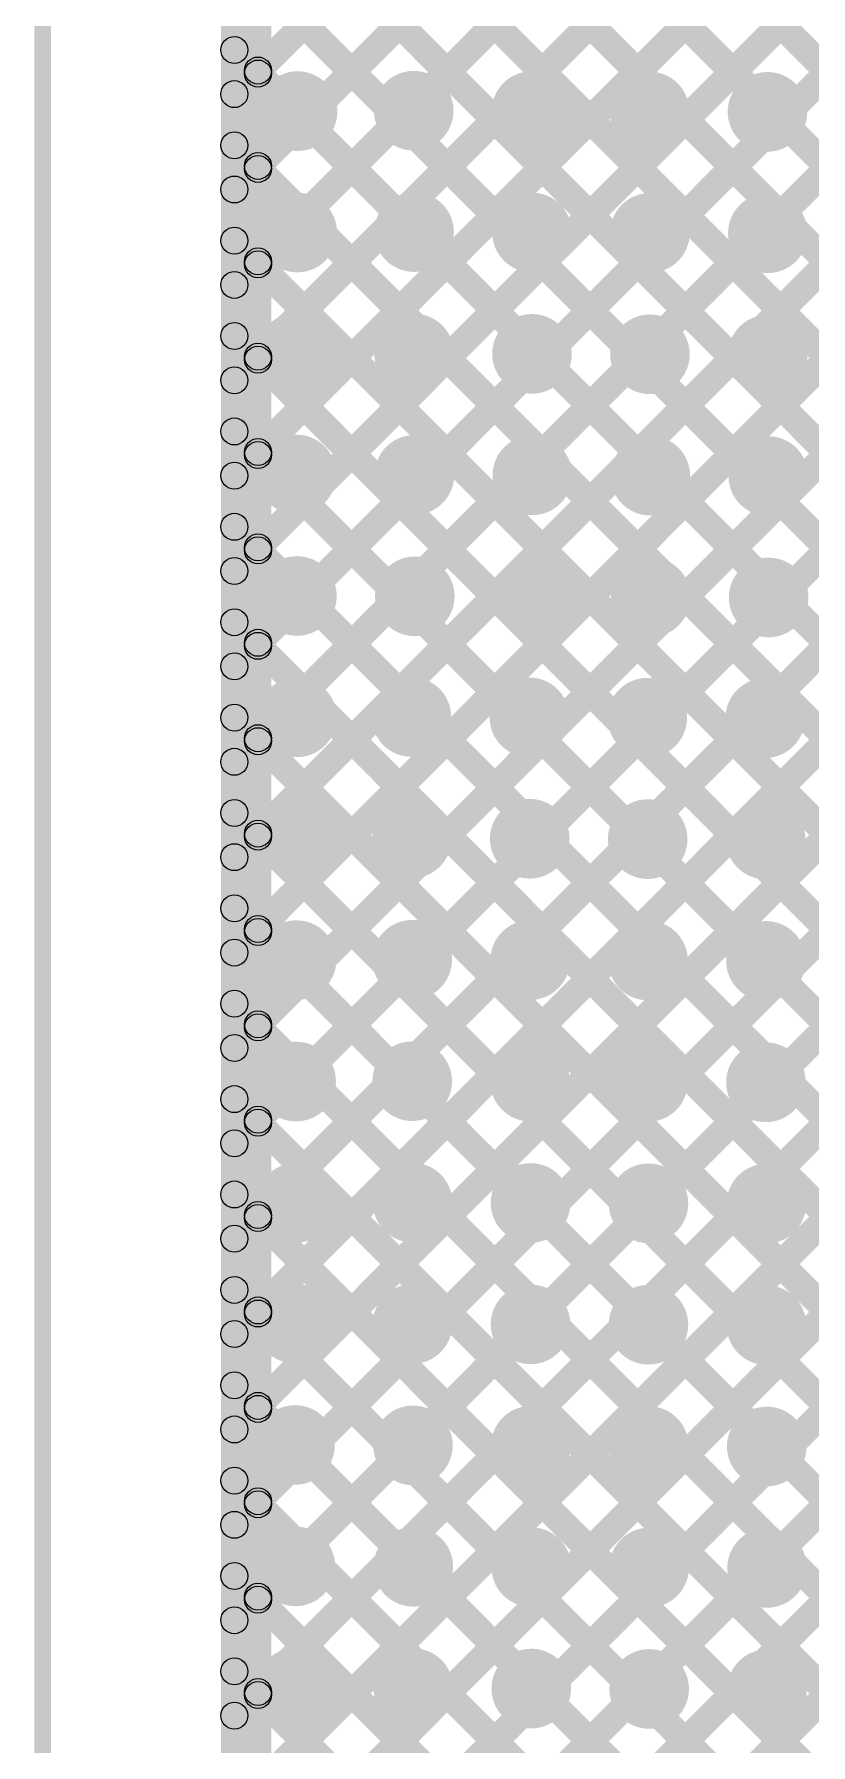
# Model space of a CAD drawing. Header units: millimetres. Extents: x -0.24 to 2.5, y 0 to 2.55.
# Drawn here: x -0.229 to 0.001, y 0.56 to 1.067 of the extents above; entities that cross this region are included whole.
import ezdxf

# ---------------------------------------------------------------- set-up
doc = ezdxf.new("R2010")
doc.units = ezdxf.units.MM
doc.header["$MEASUREMENT"] = 0
for name, color, linetype in [('BottomLayer', 5, 'Continuous'), ('TopLayer', 1, 'Continuous'), ('TopOverlay', 2, 'Continuous'), ('ViaHoleLayer', 16, 'Continuous')]:
    doc.layers.add(name, color=color, linetype=linetype)

# ---------------------------------------------------------------- blocks, each defined once
blk = doc.blocks.new('SMD_H______4')
at = {"layer": 'TopOverlay'}
blk.add_hatch(color=2, dxfattribs=at).paths.add_polyline_path([(0.452, 0.6635), (0.452, 0.6585), (-0.477, 0.6585), (-0.477, 0.6635)])

msp = doc.modelspace()

# ---------------------------------------------------------------- hatches: boundary and pattern name
at = {"layer": 'BottomLayer'}
for points in [[(-0.166, 0.262), (-0.174, 0.262), (-0.174, 2.24), (-0.166, 2.24)], [(-0.16717, 0.73509), (-0.17283, 0.74074), (0.38707, 1.30064), (0.39272, 1.29498)], [(-0.16717, 1.04621), (-0.17283, 1.05187), (0.07313, 1.29783), (0.07879, 1.29217)], [(-0.16717, 0.90479), (-0.17283, 0.91045), (0.21455, 1.29783), (0.22021, 1.29217)], [(-0.16717, 0.76337), (-0.17283, 0.76903), (0.35597, 1.29783), (0.36163, 1.29217)], [(-0.16717, 0.79165), (-0.17283, 0.79731), (0.32769, 1.29783), (0.33335, 1.29217)], [(-0.16717, 0.84822), (-0.17283, 0.85388), (0.27112, 1.29783), (0.27678, 1.29217)], [(-0.16717, 0.87651), (-0.17283, 0.88216), (0.24284, 1.29783), (0.24849, 1.29217)], [(-0.16717, 0.81994), (-0.17283, 0.8256), (0.2994, 1.29783), (0.30506, 1.29217)], [(-0.16717, 0.98964), (-0.17283, 0.9953), (0.1297, 1.29783), (0.13536, 1.29217)], [(-0.16717, 0.96136), (-0.17283, 0.96702), (0.15798, 1.29783), (0.16364, 1.29217)], [(-0.16717, 1.01793), (-0.17283, 1.02359), (0.10141, 1.29783), (0.10707, 1.29217)], [(-0.16717, 0.93308), (-0.17283, 0.93873), (0.18627, 1.29783), (0.19192, 1.29217)], [(-0.16717, 0.7068), (-0.17283, 0.71246), (0.39717, 1.28246), (0.40283, 1.2768)], [(-0.16717, 0.67852), (-0.17283, 0.68417), (0.39717, 1.25417), (0.40283, 1.24852)], [(-0.17283, 1.22903), (-0.16717, 1.23468), (0.4079, 0.65961), (0.40225, 0.65395)], [(-0.16717, 0.65023), (-0.17283, 0.65589), (0.39717, 1.22589), (0.40283, 1.22023)], [(-0.17283, 1.20074), (-0.16717, 1.2064), (0.4079, 0.63132), (0.40225, 0.62567)], [(-0.16717, 0.62195), (-0.17283, 0.62761), (0.39717, 1.19761), (0.40283, 1.19195)], [(-0.17283, 1.17246), (-0.16717, 1.17812), (0.4079, 0.60304), (0.40225, 0.59738)], [(-0.16717, 0.59366), (-0.17283, 0.59932), (0.39717, 1.16932), (0.40283, 1.16366)], [(-0.17283, 1.14417), (-0.16717, 1.14983), (0.4079, 0.57475), (0.40225, 0.5691)], [(-0.16717, 0.56538), (-0.17283, 0.57104), (0.39717, 1.14104), (0.40283, 1.13538)], [(-0.17283, 1.11589), (-0.16717, 1.12155), (0.34222, 0.61215), (0.33657, 0.60649)], [(-0.16717, 0.5371), (-0.17283, 0.54275), (0.39717, 1.11275), (0.40283, 1.1071)], [(-0.17283, 1.08761), (-0.16717, 1.09326), (0.32754, 0.59855), (0.32189, 0.59289)], [(-0.16717, 0.50881), (-0.17283, 0.51447), (0.39717, 1.08447), (0.40283, 1.07881)], [(-0.17283, 1.05932), (-0.16717, 1.06498), (0.32383, 0.57398), (0.31817, 0.56832)], [(-0.16717, 0.48053), (-0.17283, 0.48618), (0.39717, 1.05618), (0.40283, 1.05053)], [(-0.17283, 1.03104), (-0.16717, 1.03669), (0.32383, 0.54569), (0.31817, 0.54004)], [(-0.16717, 0.45224), (-0.17283, 0.4579), (0.39717, 1.0279), (0.40283, 1.02224)], [(-0.17283, 1.00275), (-0.16717, 1.00841), (0.32383, 0.51741), (0.31817, 0.51175)], [(-0.16717, 0.42396), (-0.17283, 0.42962), (0.39717, 0.99962), (0.40283, 0.99396)], [(-0.17283, 0.97447), (-0.16717, 0.98013), (0.32383, 0.48913), (0.31817, 0.48347)], [(-0.16717, 0.39567), (-0.17283, 0.40133), (0.39879, 0.97295), (0.40445, 0.96729)], [(-0.17283, 0.94618), (-0.16717, 0.95184), (0.32383, 0.46084), (0.31817, 0.45518)], [(-0.17283, 0.9179), (-0.16717, 0.92356), (0.32383, 0.43256), (0.31817, 0.4269)], [(-0.17283, 0.88962), (-0.16717, 0.89527), (0.32383, 0.40427), (0.31817, 0.39862)], [(-0.17283, 0.86133), (-0.16717, 0.86699), (0.32383, 0.37599), (0.31817, 0.37033)], [(-0.17283, 0.83305), (-0.16717, 0.8387), (0.32383, 0.3477), (0.31817, 0.34205)], [(-0.17283, 0.80476), (-0.16717, 0.81042), (0.32383, 0.31942), (0.31817, 0.31376)], [(-0.17283, 0.77648), (-0.16717, 0.78213), (0.32383, 0.29114), (0.31817, 0.28548)], [(-0.17283, 0.74819), (-0.16717, 0.75385), (0.32383, 0.26285), (0.31817, 0.25719)], [(-0.17283, 0.71991), (-0.16717, 0.72557), (0.32383, 0.23457), (0.31817, 0.22891)], [(-0.17283, 0.69163), (-0.16717, 0.69728), (0.32383, 0.20628), (0.31817, 0.20063)], [(-0.17283, 0.66334), (-0.16717, 0.669), (0.32383, 0.178), (0.31817, 0.17234)], [(-0.17283, 0.63506), (-0.16717, 0.64071), (0.32383, 0.14971), (0.31817, 0.14406)], [(-0.17283, 0.60677), (-0.16717, 0.61243), (0.3275, 0.11775), (0.32185, 0.1121)], [(-0.17283, 0.57849), (-0.16717, 0.58414), (0.33414, 0.08283), (0.32849, 0.07717)]]:
    msp.add_hatch(color=5, dxfattribs=at).paths.add_polyline_path(points)
h = msp.add_hatch(color=5, dxfattribs=at)
edge = h.paths.add_edge_path()
edge.add_arc((-0.17, 1.06215), 0.004, 0, 360)
h = msp.add_hatch(color=5, dxfattribs=at)
edge = h.paths.add_edge_path()
edge.add_arc((-0.15122, 1.044), 0.01181, 0, 360)
h = msp.add_hatch(color=5, dxfattribs=at)
edge = h.paths.add_edge_path()
edge.add_arc((-0.11678, 1.04412), 0.01181, 0, 360)
h = msp.add_hatch(color=5, dxfattribs=at)
edge = h.paths.add_edge_path()
edge.add_arc((-0.08178, 1.04401), 0.01181, 0, 360)
h = msp.add_hatch(color=5, dxfattribs=at)
edge = h.paths.add_edge_path()
edge.add_arc((-0.04678, 1.04389), 0.01181, 0, 360)
h = msp.add_hatch(color=5, dxfattribs=at)
edge = h.paths.add_edge_path()
edge.add_arc((-0.01178, 1.04378), 0.01181, 0, 360)
h = msp.add_hatch(color=5, dxfattribs=at)
edge = h.paths.add_edge_path()
edge.add_arc((-0.17, 1.04904), 0.004, 0, 360)
h = msp.add_hatch(color=5, dxfattribs=at)
edge = h.paths.add_edge_path()
edge.add_arc((-0.17, 1.03387), 0.004, 0, 360)
h = msp.add_hatch(color=5, dxfattribs=at)
edge = h.paths.add_edge_path()
edge.add_arc((-0.17, 1.02076), 0.004, 0, 360)
h = msp.add_hatch(color=5, dxfattribs=at)
edge = h.paths.add_edge_path()
edge.add_arc((-0.15133, 1.008), 0.01181, 0, 360)
h = msp.add_hatch(color=5, dxfattribs=at)
edge = h.paths.add_edge_path()
edge.add_arc((-0.11667, 1.00812), 0.01181, 0, 360)
h = msp.add_hatch(color=5, dxfattribs=at)
edge = h.paths.add_edge_path()
edge.add_arc((-0.08167, 1.00801), 0.01181, 0, 360)
h = msp.add_hatch(color=5, dxfattribs=at)
edge = h.paths.add_edge_path()
edge.add_arc((-0.04667, 1.00789), 0.01181, 0, 360)
h = msp.add_hatch(color=5, dxfattribs=at)
edge = h.paths.add_edge_path()
edge.add_arc((-0.01167, 1.00778), 0.01181, 0, 360)
h = msp.add_hatch(color=5, dxfattribs=at)
edge = h.paths.add_edge_path()
edge.add_arc((-0.17, 1.00558), 0.004, 0, 360)
h = msp.add_hatch(color=5, dxfattribs=at)
edge = h.paths.add_edge_path()
edge.add_arc((-0.17, 0.99247), 0.004, 0, 360)
h = msp.add_hatch(color=5, dxfattribs=at)
edge = h.paths.add_edge_path()
edge.add_arc((-0.17, 0.9773), 0.004, 0, 360)
h = msp.add_hatch(color=5, dxfattribs=at)
edge = h.paths.add_edge_path()
edge.add_arc((-0.15167, 0.97223), 0.01181, 0, 360)
h = msp.add_hatch(color=5, dxfattribs=at)
edge = h.paths.add_edge_path()
edge.add_arc((-0.11667, 0.97212), 0.01181, 0, 360)
h = msp.add_hatch(color=5, dxfattribs=at)
edge = h.paths.add_edge_path()
edge.add_arc((-0.08167, 0.97201), 0.01181, 0, 360)
h = msp.add_hatch(color=5, dxfattribs=at)
edge = h.paths.add_edge_path()
edge.add_arc((-0.04667, 0.97189), 0.01181, 0, 360)
h = msp.add_hatch(color=5, dxfattribs=at)
edge = h.paths.add_edge_path()
edge.add_arc((-0.01167, 0.97178), 0.01181, 0, 360)
h = msp.add_hatch(color=5, dxfattribs=at)
edge = h.paths.add_edge_path()
edge.add_arc((-0.17, 0.96419), 0.004, 0, 360)
h = msp.add_hatch(color=5, dxfattribs=at)
edge = h.paths.add_edge_path()
edge.add_arc((-0.17, 0.94901), 0.004, 0, 360)
h = msp.add_hatch(color=5, dxfattribs=at)
edge = h.paths.add_edge_path()
edge.add_arc((-0.15156, 0.93623), 0.01181, 0, 360)
h = msp.add_hatch(color=5, dxfattribs=at)
edge = h.paths.add_edge_path()
edge.add_arc((-0.11656, 0.93612), 0.01181, 0, 360)
h = msp.add_hatch(color=5, dxfattribs=at)
edge = h.paths.add_edge_path()
edge.add_arc((-0.08156, 0.93601), 0.01181, 0, 360)
h = msp.add_hatch(color=5, dxfattribs=at)
edge = h.paths.add_edge_path()
edge.add_arc((-0.04656, 0.93589), 0.01181, 0, 360)
h = msp.add_hatch(color=5, dxfattribs=at)
edge = h.paths.add_edge_path()
edge.add_arc((-0.01156, 0.93578), 0.01181, 0, 360)
h = msp.add_hatch(color=5, dxfattribs=at)
edge = h.paths.add_edge_path()
edge.add_arc((-0.17, 0.9359), 0.004, 0, 360)
h = msp.add_hatch(color=5, dxfattribs=at)
edge = h.paths.add_edge_path()
edge.add_arc((-0.17, 0.92073), 0.004, 0, 360)
h = msp.add_hatch(color=5, dxfattribs=at)
edge = h.paths.add_edge_path()
edge.add_arc((-0.17, 0.90762), 0.004, 0, 360)
h = msp.add_hatch(color=5, dxfattribs=at)
edge = h.paths.add_edge_path()
edge.add_arc((-0.15145, 0.90023), 0.01181, 0, 360)
h = msp.add_hatch(color=5, dxfattribs=at)
edge = h.paths.add_edge_path()
edge.add_arc((-0.11645, 0.90012), 0.01181, 0, 360)
h = msp.add_hatch(color=5, dxfattribs=at)
edge = h.paths.add_edge_path()
edge.add_arc((-0.08145, 0.90001), 0.01181, 0, 360)
h = msp.add_hatch(color=5, dxfattribs=at)
edge = h.paths.add_edge_path()
edge.add_arc((-0.04645, 0.89989), 0.01181, 0, 360)
h = msp.add_hatch(color=5, dxfattribs=at)
edge = h.paths.add_edge_path()
edge.add_arc((-0.01145, 0.89978), 0.01181, 0, 360)
h = msp.add_hatch(color=5, dxfattribs=at)
edge = h.paths.add_edge_path()
edge.add_arc((-0.17, 0.89244), 0.004, 0, 360)
h = msp.add_hatch(color=5, dxfattribs=at)
edge = h.paths.add_edge_path()
edge.add_arc((-0.17, 0.87934), 0.004, 0, 360)
h = msp.add_hatch(color=5, dxfattribs=at)
edge = h.paths.add_edge_path()
edge.add_arc((-0.15145, 0.86423), 0.01181, 0, 360)
h = msp.add_hatch(color=5, dxfattribs=at)
edge = h.paths.add_edge_path()
edge.add_arc((-0.11745, 0.86434), 0.01181, 0, 360)
h = msp.add_hatch(color=5, dxfattribs=at)
edge = h.paths.add_edge_path()
edge.add_arc((-0.08245, 0.86423), 0.01181, 0, 360)
h = msp.add_hatch(color=5, dxfattribs=at)
edge = h.paths.add_edge_path()
edge.add_arc((-0.04745, 0.86412), 0.01181, 0, 360)
h = msp.add_hatch(color=5, dxfattribs=at)
edge = h.paths.add_edge_path()
edge.add_arc((-0.01245, 0.86401), 0.01181, 0, 360)
h = msp.add_hatch(color=5, dxfattribs=at)
edge = h.paths.add_edge_path()
edge.add_arc((-0.17, 0.86416), 0.004, 0, 360)
h = msp.add_hatch(color=5, dxfattribs=at)
edge = h.paths.add_edge_path()
edge.add_arc((-0.17, 0.85105), 0.004, 0, 360)
h = msp.add_hatch(color=5, dxfattribs=at)
edge = h.paths.add_edge_path()
edge.add_arc((-0.17, 0.83588), 0.004, 0, 360)
h = msp.add_hatch(color=5, dxfattribs=at)
edge = h.paths.add_edge_path()
edge.add_arc((-0.15156, 0.82823), 0.01181, 0, 360)
h = msp.add_hatch(color=5, dxfattribs=at)
edge = h.paths.add_edge_path()
edge.add_arc((-0.11734, 0.82834), 0.01181, 0, 360)
h = msp.add_hatch(color=5, dxfattribs=at)
edge = h.paths.add_edge_path()
edge.add_arc((-0.08234, 0.82823), 0.01181, 0, 360)
h = msp.add_hatch(color=5, dxfattribs=at)
edge = h.paths.add_edge_path()
edge.add_arc((-0.04734, 0.82812), 0.01181, 0, 360)
h = msp.add_hatch(color=5, dxfattribs=at)
edge = h.paths.add_edge_path()
edge.add_arc((-0.01234, 0.82801), 0.01181, 0, 360)
h = msp.add_hatch(color=5, dxfattribs=at)
edge = h.paths.add_edge_path()
edge.add_arc((-0.17, 0.82277), 0.004, 0, 360)
h = msp.add_hatch(color=5, dxfattribs=at)
edge = h.paths.add_edge_path()
edge.add_arc((-0.17, 0.80759), 0.004, 0, 360)
h = msp.add_hatch(color=5, dxfattribs=at)
edge = h.paths.add_edge_path()
edge.add_arc((-0.15156, 0.79223), 0.01181, 0, 360)
h = msp.add_hatch(color=5, dxfattribs=at)
edge = h.paths.add_edge_path()
edge.add_arc((-0.11723, 0.79234), 0.01181, 0, 360)
h = msp.add_hatch(color=5, dxfattribs=at)
edge = h.paths.add_edge_path()
edge.add_arc((-0.08223, 0.79223), 0.01181, 0, 360)
h = msp.add_hatch(color=5, dxfattribs=at)
edge = h.paths.add_edge_path()
edge.add_arc((-0.04723, 0.79212), 0.01181, 0, 360)
h = msp.add_hatch(color=5, dxfattribs=at)
edge = h.paths.add_edge_path()
edge.add_arc((-0.01223, 0.79201), 0.01181, 0, 360)
h = msp.add_hatch(color=5, dxfattribs=at)
edge = h.paths.add_edge_path()
edge.add_arc((-0.17, 0.79448), 0.004, 0, 360)
h = msp.add_hatch(color=5, dxfattribs=at)
edge = h.paths.add_edge_path()
edge.add_arc((-0.17, 0.77931), 0.004, 0, 360)
h = msp.add_hatch(color=5, dxfattribs=at)
edge = h.paths.add_edge_path()
edge.add_arc((-0.17, 0.7662), 0.004, 0, 360)
h = msp.add_hatch(color=5, dxfattribs=at)
edge = h.paths.add_edge_path()
edge.add_arc((-0.15167, 0.75623), 0.01181, 0, 360)
h = msp.add_hatch(color=5, dxfattribs=at)
edge = h.paths.add_edge_path()
edge.add_arc((-0.11723, 0.75634), 0.01181, 0, 360)
h = msp.add_hatch(color=5, dxfattribs=at)
edge = h.paths.add_edge_path()
edge.add_arc((-0.08223, 0.75623), 0.01181, 0, 360)
h = msp.add_hatch(color=5, dxfattribs=at)
edge = h.paths.add_edge_path()
edge.add_arc((-0.04723, 0.75612), 0.01181, 0, 360)
h = msp.add_hatch(color=5, dxfattribs=at)
edge = h.paths.add_edge_path()
edge.add_arc((-0.01223, 0.75601), 0.01181, 0, 360)
h = msp.add_hatch(color=5, dxfattribs=at)
edge = h.paths.add_edge_path()
edge.add_arc((-0.17, 0.75102), 0.004, 0, 360)
h = msp.add_hatch(color=5, dxfattribs=at)
edge = h.paths.add_edge_path()
edge.add_arc((-0.17, 0.73791), 0.004, 0, 360)
h = msp.add_hatch(color=5, dxfattribs=at)
edge = h.paths.add_edge_path()
edge.add_arc((-0.15178, 0.72023), 0.01181, 0, 360)
h = msp.add_hatch(color=5, dxfattribs=at)
edge = h.paths.add_edge_path()
edge.add_arc((-0.11711, 0.72034), 0.01181, 0, 360)
h = msp.add_hatch(color=5, dxfattribs=at)
edge = h.paths.add_edge_path()
edge.add_arc((-0.08211, 0.72023), 0.01181, 0, 360)
h = msp.add_hatch(color=5, dxfattribs=at)
edge = h.paths.add_edge_path()
edge.add_arc((-0.04711, 0.72012), 0.01181, 0, 360)
h = msp.add_hatch(color=5, dxfattribs=at)
edge = h.paths.add_edge_path()
edge.add_arc((-0.01211, 0.72001), 0.01181, 0, 360)
h = msp.add_hatch(color=5, dxfattribs=at)
edge = h.paths.add_edge_path()
edge.add_arc((-0.17, 0.72274), 0.004, 0, 360)
h = msp.add_hatch(color=5, dxfattribs=at)
edge = h.paths.add_edge_path()
edge.add_arc((-0.17, 0.70963), 0.004, 0, 360)
h = msp.add_hatch(color=5, dxfattribs=at)
edge = h.paths.add_edge_path()
edge.add_arc((-0.17, 0.69445), 0.004, 0, 360)
h = msp.add_hatch(color=5, dxfattribs=at)
edge = h.paths.add_edge_path()
edge.add_arc((-0.15211, 0.68446), 0.01181, 0, 360)
h = msp.add_hatch(color=5, dxfattribs=at)
edge = h.paths.add_edge_path()
edge.add_arc((-0.11711, 0.68434), 0.01181, 0, 360)
h = msp.add_hatch(color=5, dxfattribs=at)
edge = h.paths.add_edge_path()
edge.add_arc((-0.08211, 0.68423), 0.01181, 0, 360)
h = msp.add_hatch(color=5, dxfattribs=at)
edge = h.paths.add_edge_path()
edge.add_arc((-0.04711, 0.68412), 0.01181, 0, 360)
h = msp.add_hatch(color=5, dxfattribs=at)
edge = h.paths.add_edge_path()
edge.add_arc((-0.01211, 0.68401), 0.01181, 0, 360)
h = msp.add_hatch(color=5, dxfattribs=at)
edge = h.paths.add_edge_path()
edge.add_arc((-0.17, 0.68135), 0.004, 0, 360)
h = msp.add_hatch(color=5, dxfattribs=at)
edge = h.paths.add_edge_path()
edge.add_arc((-0.17, 0.66617), 0.004, 0, 360)
h = msp.add_hatch(color=5, dxfattribs=at)
edge = h.paths.add_edge_path()
edge.add_arc((-0.152, 0.64846), 0.01181, 0, 360)
h = msp.add_hatch(color=5, dxfattribs=at)
edge = h.paths.add_edge_path()
edge.add_arc((-0.117, 0.64834), 0.01181, 0, 360)
h = msp.add_hatch(color=5, dxfattribs=at)
edge = h.paths.add_edge_path()
edge.add_arc((-0.082, 0.64823), 0.01181, 0, 360)
h = msp.add_hatch(color=5, dxfattribs=at)
edge = h.paths.add_edge_path()
edge.add_arc((-0.047, 0.64812), 0.01181, 0, 360)
h = msp.add_hatch(color=5, dxfattribs=at)
edge = h.paths.add_edge_path()
edge.add_arc((-0.012, 0.64801), 0.01181, 0, 360)
h = msp.add_hatch(color=5, dxfattribs=at)
edge = h.paths.add_edge_path()
edge.add_arc((-0.17, 0.65306), 0.004, 0, 360)
h = msp.add_hatch(color=5, dxfattribs=at)
edge = h.paths.add_edge_path()
edge.add_arc((-0.17, 0.63789), 0.004, 0, 360)
h = msp.add_hatch(color=5, dxfattribs=at)
edge = h.paths.add_edge_path()
edge.add_arc((-0.17, 0.62478), 0.004, 0, 360)
h = msp.add_hatch(color=5, dxfattribs=at)
edge = h.paths.add_edge_path()
edge.add_arc((-0.15189, 0.61246), 0.01181, 0, 360)
h = msp.add_hatch(color=5, dxfattribs=at)
edge = h.paths.add_edge_path()
edge.add_arc((-0.11689, 0.61234), 0.01181, 0, 360)
h = msp.add_hatch(color=5, dxfattribs=at)
edge = h.paths.add_edge_path()
edge.add_arc((-0.08189, 0.61223), 0.01181, 0, 360)
h = msp.add_hatch(color=5, dxfattribs=at)
edge = h.paths.add_edge_path()
edge.add_arc((-0.04689, 0.61212), 0.01181, 0, 360)
h = msp.add_hatch(color=5, dxfattribs=at)
edge = h.paths.add_edge_path()
edge.add_arc((-0.01189, 0.61201), 0.01181, 0, 360)
h = msp.add_hatch(color=5, dxfattribs=at)
edge = h.paths.add_edge_path()
edge.add_arc((-0.17, 0.6096), 0.004, 0, 360)
h = msp.add_hatch(color=5, dxfattribs=at)
edge = h.paths.add_edge_path()
edge.add_arc((-0.17, 0.59649), 0.004, 0, 360)
h = msp.add_hatch(color=5, dxfattribs=at)
edge = h.paths.add_edge_path()
edge.add_arc((-0.17, 0.58132), 0.004, 0, 360)
h = msp.add_hatch(color=5, dxfattribs=at)
edge = h.paths.add_edge_path()
edge.add_arc((-0.15189, 0.57646), 0.01181, 0, 360)
h = msp.add_hatch(color=5, dxfattribs=at)
edge = h.paths.add_edge_path()
edge.add_arc((-0.11689, 0.57634), 0.01181, 0, 360)
h = msp.add_hatch(color=5, dxfattribs=at)
edge = h.paths.add_edge_path()
edge.add_arc((-0.08189, 0.57623), 0.01181, 0, 360)
h = msp.add_hatch(color=5, dxfattribs=at)
edge = h.paths.add_edge_path()
edge.add_arc((-0.04689, 0.57612), 0.01181, 0, 360)
h = msp.add_hatch(color=5, dxfattribs=at)
edge = h.paths.add_edge_path()
edge.add_arc((-0.01189, 0.57601), 0.01181, 0, 360)
h = msp.add_hatch(color=5, dxfattribs=at)
edge = h.paths.add_edge_path()
edge.add_arc((-0.17, 0.56821), 0.004, 0, 360)
at = {"layer": 'TopLayer'}
for points in [[(-0.159, 0.274), (-0.167, 0.274), (-0.167, 2.252), (-0.159, 2.252)], [(-0.16017, 1.05321), (-0.16583, 1.05887), (0.23117, 1.45587), (0.23683, 1.45021)], [(-0.16017, 1.02493), (-0.16583, 1.03059), (0.23117, 1.42759), (0.23683, 1.42193)], [(-0.16017, 0.99664), (-0.16583, 1.0023), (0.23117, 1.3993), (0.23683, 1.39364)], [(-0.16017, 0.96836), (-0.16583, 0.97402), (0.23117, 1.37102), (0.23683, 1.36536)], [(-0.16017, 0.94008), (-0.16583, 0.94573), (0.23117, 1.34273), (0.23683, 1.33708)], [(-0.16017, 0.91179), (-0.16583, 0.91745), (0.23117, 1.31445), (0.23683, 1.30879)], [(-0.16017, 0.88351), (-0.16583, 0.88916), (0.23117, 1.28616), (0.23683, 1.28051)], [(-0.16017, 0.85522), (-0.16583, 0.86088), (0.23117, 1.25788), (0.23683, 1.25222)], [(-0.16017, 0.82694), (-0.16583, 0.8326), (0.23117, 1.2296), (0.23683, 1.22394)], [(-0.16583, 1.22203), (-0.16017, 1.22768), (0.23683, 0.83068), (0.23117, 0.82503)], [(-0.16017, 0.79865), (-0.16583, 0.80431), (0.23117, 1.20131), (0.23683, 1.19565)], [(-0.16583, 1.19374), (-0.16017, 1.1994), (0.23683, 0.8024), (0.23117, 0.79674)], [(-0.16017, 0.77037), (-0.16583, 0.77603), (0.23117, 1.17303), (0.23683, 1.16737)], [(-0.16583, 1.16546), (-0.16017, 1.17112), (0.23683, 0.77412), (0.23117, 0.76846)], [(-0.16017, 0.74209), (-0.16583, 0.74774), (0.23117, 1.14474), (0.23683, 1.13909)], [(-0.16583, 1.13717), (-0.16017, 1.14283), (0.23683, 0.74583), (0.23117, 0.74017)], [(-0.16017, 0.7138), (-0.16583, 0.71946), (0.23117, 1.11646), (0.23683, 1.1108)], [(-0.16583, 1.10889), (-0.16017, 1.11455), (0.23683, 0.71755), (0.23117, 0.71189)], [(-0.16017, 0.68552), (-0.16583, 0.69117), (0.23117, 1.08817), (0.23683, 1.08252)], [(-0.16583, 1.08061), (-0.16017, 1.08626), (0.23683, 0.68926), (0.23117, 0.68361)], [(-0.16017, 0.65723), (-0.16583, 0.66289), (0.23117, 1.05989), (0.23683, 1.05423)], [(-0.16583, 1.05232), (-0.16017, 1.05798), (0.23683, 0.66098), (0.23117, 0.65532)], [(-0.16017, 0.62895), (-0.16583, 0.63461), (0.23117, 1.03161), (0.23683, 1.02595)], [(-0.16583, 1.02404), (-0.16017, 1.02969), (0.23683, 0.63269), (0.23117, 0.62704)], [(-0.16017, 0.60066), (-0.16583, 0.60632), (0.23117, 1.00332), (0.23683, 0.99766)], [(-0.16583, 0.99575), (-0.16017, 1.00141), (0.23683, 0.60441), (0.23117, 0.59875)], [(-0.16017, 0.57238), (-0.16583, 0.57804), (0.23117, 0.97504), (0.23683, 0.96938)], [(-0.16583, 0.96747), (-0.16017, 0.97313), (0.23683, 0.57613), (0.23117, 0.57047)], [(-0.16017, 0.5441), (-0.16583, 0.54975), (0.23117, 0.94675), (0.23683, 0.9411)], [(-0.16583, 0.93918), (-0.16017, 0.94484), (0.23683, 0.54784), (0.23117, 0.54218)], [(-0.16017, 0.51581), (-0.16583, 0.52147), (0.23117, 0.91847), (0.23683, 0.91281)], [(-0.16583, 0.9109), (-0.16017, 0.91656), (0.23683, 0.51956), (0.23117, 0.5139)], [(-0.16017, 0.48753), (-0.16583, 0.49318), (0.23117, 0.89018), (0.23683, 0.88453)], [(-0.16583, 0.88262), (-0.16017, 0.88827), (0.23683, 0.49127), (0.23117, 0.48562)], [(-0.16017, 0.45924), (-0.16583, 0.4649), (0.23117, 0.8619), (0.23683, 0.85624)], [(-0.16583, 0.85433), (-0.16017, 0.85999), (0.23683, 0.46299), (0.23117, 0.45733)], [(-0.16017, 0.43096), (-0.16583, 0.43662), (0.23117, 0.83362), (0.23683, 0.82796)], [(-0.16583, 0.82605), (-0.16017, 0.8317), (0.23683, 0.4347), (0.23117, 0.42905)], [(-0.16017, 0.40267), (-0.16583, 0.40833), (0.23117, 0.80533), (0.23683, 0.79967)], [(-0.16583, 0.79776), (-0.16017, 0.80342), (0.23683, 0.40642), (0.23117, 0.40076)], [(-0.16583, 0.76948), (-0.16017, 0.77513), (0.23683, 0.37814), (0.23117, 0.37248)], [(-0.16583, 0.74119), (-0.16017, 0.74685), (0.23683, 0.34985), (0.23117, 0.34419)], [(-0.16583, 0.71291), (-0.16017, 0.71857), (0.23683, 0.32157), (0.23117, 0.31591)], [(-0.16583, 0.68463), (-0.16017, 0.69028), (0.23683, 0.29328), (0.23117, 0.28763)], [(-0.16583, 0.65634), (-0.16017, 0.662), (0.23683, 0.265), (0.23117, 0.25934)], [(-0.16583, 0.62806), (-0.16017, 0.63371), (0.23683, 0.23671), (0.23117, 0.23106)], [(-0.16583, 0.59977), (-0.16017, 0.60543), (0.23683, 0.20843), (0.23117, 0.20277)], [(-0.16583, 0.57149), (-0.16017, 0.57714), (0.23683, 0.18014), (0.23117, 0.17449)]]:
    msp.add_hatch(color=1, dxfattribs=at).paths.add_polyline_path(points)
h = msp.add_hatch(color=1, dxfattribs=at)
edge = h.paths.add_edge_path()
edge.add_arc((-0.163, 1.05604), 0.004, 0, 360)
h = msp.add_hatch(color=1, dxfattribs=at)
edge = h.paths.add_edge_path()
edge.add_arc((-0.163, 1.05515), 0.004, 0, 360)
h = msp.add_hatch(color=1, dxfattribs=at)
edge = h.paths.add_edge_path()
edge.add_arc((-0.15122, 1.044), 0.01181, 0, 360)
h = msp.add_hatch(color=1, dxfattribs=at)
edge = h.paths.add_edge_path()
edge.add_arc((-0.11678, 1.04412), 0.01181, 0, 360)
h = msp.add_hatch(color=1, dxfattribs=at)
edge = h.paths.add_edge_path()
edge.add_arc((-0.08178, 1.04401), 0.01181, 0, 360)
h = msp.add_hatch(color=1, dxfattribs=at)
edge = h.paths.add_edge_path()
edge.add_arc((-0.04678, 1.04389), 0.01181, 0, 360)
h = msp.add_hatch(color=1, dxfattribs=at)
edge = h.paths.add_edge_path()
edge.add_arc((-0.01178, 1.04378), 0.01181, 0, 360)
h = msp.add_hatch(color=1, dxfattribs=at)
edge = h.paths.add_edge_path()
edge.add_arc((-0.163, 1.02776), 0.004, 0, 360)
h = msp.add_hatch(color=1, dxfattribs=at)
edge = h.paths.add_edge_path()
edge.add_arc((-0.163, 1.02687), 0.004, 0, 360)
h = msp.add_hatch(color=1, dxfattribs=at)
edge = h.paths.add_edge_path()
edge.add_arc((-0.15133, 1.008), 0.01181, 0, 360)
h = msp.add_hatch(color=1, dxfattribs=at)
edge = h.paths.add_edge_path()
edge.add_arc((-0.11667, 1.00812), 0.01181, 0, 360)
h = msp.add_hatch(color=1, dxfattribs=at)
edge = h.paths.add_edge_path()
edge.add_arc((-0.08167, 1.00801), 0.01181, 0, 360)
h = msp.add_hatch(color=1, dxfattribs=at)
edge = h.paths.add_edge_path()
edge.add_arc((-0.04667, 1.00789), 0.01181, 0, 360)
h = msp.add_hatch(color=1, dxfattribs=at)
edge = h.paths.add_edge_path()
edge.add_arc((-0.01167, 1.00778), 0.01181, 0, 360)
h = msp.add_hatch(color=1, dxfattribs=at)
edge = h.paths.add_edge_path()
edge.add_arc((-0.163, 0.99947), 0.004, 0, 360)
h = msp.add_hatch(color=1, dxfattribs=at)
edge = h.paths.add_edge_path()
edge.add_arc((-0.163, 0.99858), 0.004, 0, 360)
h = msp.add_hatch(color=1, dxfattribs=at)
edge = h.paths.add_edge_path()
edge.add_arc((-0.15167, 0.97223), 0.01181, 0, 360)
h = msp.add_hatch(color=1, dxfattribs=at)
edge = h.paths.add_edge_path()
edge.add_arc((-0.11667, 0.97212), 0.01181, 0, 360)
h = msp.add_hatch(color=1, dxfattribs=at)
edge = h.paths.add_edge_path()
edge.add_arc((-0.08167, 0.97201), 0.01181, 0, 360)
h = msp.add_hatch(color=1, dxfattribs=at)
edge = h.paths.add_edge_path()
edge.add_arc((-0.04667, 0.97189), 0.01181, 0, 360)
h = msp.add_hatch(color=1, dxfattribs=at)
edge = h.paths.add_edge_path()
edge.add_arc((-0.01167, 0.97178), 0.01181, 0, 360)
h = msp.add_hatch(color=1, dxfattribs=at)
edge = h.paths.add_edge_path()
edge.add_arc((-0.163, 0.97119), 0.004, 0, 360)
h = msp.add_hatch(color=1, dxfattribs=at)
edge = h.paths.add_edge_path()
edge.add_arc((-0.163, 0.9703), 0.004, 0, 360)
h = msp.add_hatch(color=1, dxfattribs=at)
edge = h.paths.add_edge_path()
edge.add_arc((-0.163, 0.9429), 0.004, 0, 360)
h = msp.add_hatch(color=1, dxfattribs=at)
edge = h.paths.add_edge_path()
edge.add_arc((-0.163, 0.94201), 0.004, 0, 360)
h = msp.add_hatch(color=1, dxfattribs=at)
edge = h.paths.add_edge_path()
edge.add_arc((-0.15156, 0.93623), 0.01181, 0, 360)
h = msp.add_hatch(color=1, dxfattribs=at)
edge = h.paths.add_edge_path()
edge.add_arc((-0.11656, 0.93612), 0.01181, 0, 360)
h = msp.add_hatch(color=1, dxfattribs=at)
edge = h.paths.add_edge_path()
edge.add_arc((-0.08156, 0.93601), 0.01181, 0, 360)
h = msp.add_hatch(color=1, dxfattribs=at)
edge = h.paths.add_edge_path()
edge.add_arc((-0.04656, 0.93589), 0.01181, 0, 360)
h = msp.add_hatch(color=1, dxfattribs=at)
edge = h.paths.add_edge_path()
edge.add_arc((-0.01156, 0.93578), 0.01181, 0, 360)
h = msp.add_hatch(color=1, dxfattribs=at)
edge = h.paths.add_edge_path()
edge.add_arc((-0.163, 0.91462), 0.004, 0, 360)
h = msp.add_hatch(color=1, dxfattribs=at)
edge = h.paths.add_edge_path()
edge.add_arc((-0.163, 0.91373), 0.004, 0, 360)
h = msp.add_hatch(color=1, dxfattribs=at)
edge = h.paths.add_edge_path()
edge.add_arc((-0.15145, 0.90023), 0.01181, 0, 360)
h = msp.add_hatch(color=1, dxfattribs=at)
edge = h.paths.add_edge_path()
edge.add_arc((-0.11645, 0.90012), 0.01181, 0, 360)
h = msp.add_hatch(color=1, dxfattribs=at)
edge = h.paths.add_edge_path()
edge.add_arc((-0.08145, 0.90001), 0.01181, 0, 360)
h = msp.add_hatch(color=1, dxfattribs=at)
edge = h.paths.add_edge_path()
edge.add_arc((-0.04645, 0.89989), 0.01181, 0, 360)
h = msp.add_hatch(color=1, dxfattribs=at)
edge = h.paths.add_edge_path()
edge.add_arc((-0.01145, 0.89978), 0.01181, 0, 360)
h = msp.add_hatch(color=1, dxfattribs=at)
edge = h.paths.add_edge_path()
edge.add_arc((-0.163, 0.88634), 0.004, 0, 360)
h = msp.add_hatch(color=1, dxfattribs=at)
edge = h.paths.add_edge_path()
edge.add_arc((-0.163, 0.88544), 0.004, 0, 360)
h = msp.add_hatch(color=1, dxfattribs=at)
edge = h.paths.add_edge_path()
edge.add_arc((-0.15145, 0.86423), 0.01181, 0, 360)
h = msp.add_hatch(color=1, dxfattribs=at)
edge = h.paths.add_edge_path()
edge.add_arc((-0.11745, 0.86434), 0.01181, 0, 360)
h = msp.add_hatch(color=1, dxfattribs=at)
edge = h.paths.add_edge_path()
edge.add_arc((-0.08245, 0.86423), 0.01181, 0, 360)
h = msp.add_hatch(color=1, dxfattribs=at)
edge = h.paths.add_edge_path()
edge.add_arc((-0.04745, 0.86412), 0.01181, 0, 360)
h = msp.add_hatch(color=1, dxfattribs=at)
edge = h.paths.add_edge_path()
edge.add_arc((-0.01245, 0.86401), 0.01181, 0, 360)
h = msp.add_hatch(color=1, dxfattribs=at)
edge = h.paths.add_edge_path()
edge.add_arc((-0.163, 0.85805), 0.004, 0, 360)
h = msp.add_hatch(color=1, dxfattribs=at)
edge = h.paths.add_edge_path()
edge.add_arc((-0.163, 0.85716), 0.004, 0, 360)
h = msp.add_hatch(color=1, dxfattribs=at)
edge = h.paths.add_edge_path()
edge.add_arc((-0.15156, 0.82823), 0.01181, 0, 360)
h = msp.add_hatch(color=1, dxfattribs=at)
edge = h.paths.add_edge_path()
edge.add_arc((-0.11734, 0.82834), 0.01181, 0, 360)
h = msp.add_hatch(color=1, dxfattribs=at)
edge = h.paths.add_edge_path()
edge.add_arc((-0.08234, 0.82823), 0.01181, 0, 360)
h = msp.add_hatch(color=1, dxfattribs=at)
edge = h.paths.add_edge_path()
edge.add_arc((-0.04734, 0.82812), 0.01181, 0, 360)
h = msp.add_hatch(color=1, dxfattribs=at)
edge = h.paths.add_edge_path()
edge.add_arc((-0.01234, 0.82801), 0.01181, 0, 360)
h = msp.add_hatch(color=1, dxfattribs=at)
edge = h.paths.add_edge_path()
edge.add_arc((-0.163, 0.82977), 0.004, 0, 360)
h = msp.add_hatch(color=1, dxfattribs=at)
edge = h.paths.add_edge_path()
edge.add_arc((-0.163, 0.82888), 0.004, 0, 360)
h = msp.add_hatch(color=1, dxfattribs=at)
edge = h.paths.add_edge_path()
edge.add_arc((-0.163, 0.80148), 0.004, 0, 360)
h = msp.add_hatch(color=1, dxfattribs=at)
edge = h.paths.add_edge_path()
edge.add_arc((-0.163, 0.80059), 0.004, 0, 360)
h = msp.add_hatch(color=1, dxfattribs=at)
edge = h.paths.add_edge_path()
edge.add_arc((-0.15156, 0.79223), 0.01181, 0, 360)
h = msp.add_hatch(color=1, dxfattribs=at)
edge = h.paths.add_edge_path()
edge.add_arc((-0.11723, 0.79234), 0.01181, 0, 360)
h = msp.add_hatch(color=1, dxfattribs=at)
edge = h.paths.add_edge_path()
edge.add_arc((-0.08223, 0.79223), 0.01181, 0, 360)
h = msp.add_hatch(color=1, dxfattribs=at)
edge = h.paths.add_edge_path()
edge.add_arc((-0.04723, 0.79212), 0.01181, 0, 360)
h = msp.add_hatch(color=1, dxfattribs=at)
edge = h.paths.add_edge_path()
edge.add_arc((-0.01223, 0.79201), 0.01181, 0, 360)
h = msp.add_hatch(color=1, dxfattribs=at)
edge = h.paths.add_edge_path()
edge.add_arc((-0.163, 0.7732), 0.004, 0, 360)
h = msp.add_hatch(color=1, dxfattribs=at)
edge = h.paths.add_edge_path()
edge.add_arc((-0.163, 0.77231), 0.004, 0, 360)
h = msp.add_hatch(color=1, dxfattribs=at)
edge = h.paths.add_edge_path()
edge.add_arc((-0.15167, 0.75623), 0.01181, 0, 360)
h = msp.add_hatch(color=1, dxfattribs=at)
edge = h.paths.add_edge_path()
edge.add_arc((-0.11723, 0.75634), 0.01181, 0, 360)
h = msp.add_hatch(color=1, dxfattribs=at)
edge = h.paths.add_edge_path()
edge.add_arc((-0.08223, 0.75623), 0.01181, 0, 360)
h = msp.add_hatch(color=1, dxfattribs=at)
edge = h.paths.add_edge_path()
edge.add_arc((-0.04723, 0.75612), 0.01181, 0, 360)
h = msp.add_hatch(color=1, dxfattribs=at)
edge = h.paths.add_edge_path()
edge.add_arc((-0.01223, 0.75601), 0.01181, 0, 360)
h = msp.add_hatch(color=1, dxfattribs=at)
edge = h.paths.add_edge_path()
edge.add_arc((-0.163, 0.74491), 0.004, 0, 360)
h = msp.add_hatch(color=1, dxfattribs=at)
edge = h.paths.add_edge_path()
edge.add_arc((-0.163, 0.74402), 0.004, 0, 360)
h = msp.add_hatch(color=1, dxfattribs=at)
edge = h.paths.add_edge_path()
edge.add_arc((-0.15178, 0.72023), 0.01181, 0, 360)
h = msp.add_hatch(color=1, dxfattribs=at)
edge = h.paths.add_edge_path()
edge.add_arc((-0.11711, 0.72034), 0.01181, 0, 360)
h = msp.add_hatch(color=1, dxfattribs=at)
edge = h.paths.add_edge_path()
edge.add_arc((-0.08211, 0.72023), 0.01181, 0, 360)
h = msp.add_hatch(color=1, dxfattribs=at)
edge = h.paths.add_edge_path()
edge.add_arc((-0.04711, 0.72012), 0.01181, 0, 360)
h = msp.add_hatch(color=1, dxfattribs=at)
edge = h.paths.add_edge_path()
edge.add_arc((-0.01211, 0.72001), 0.01181, 0, 360)
h = msp.add_hatch(color=1, dxfattribs=at)
edge = h.paths.add_edge_path()
edge.add_arc((-0.163, 0.71663), 0.004, 0, 360)
h = msp.add_hatch(color=1, dxfattribs=at)
edge = h.paths.add_edge_path()
edge.add_arc((-0.163, 0.71574), 0.004, 0, 360)
h = msp.add_hatch(color=1, dxfattribs=at)
edge = h.paths.add_edge_path()
edge.add_arc((-0.15211, 0.68446), 0.01181, 0, 360)
h = msp.add_hatch(color=1, dxfattribs=at)
edge = h.paths.add_edge_path()
edge.add_arc((-0.11711, 0.68434), 0.01181, 0, 360)
h = msp.add_hatch(color=1, dxfattribs=at)
edge = h.paths.add_edge_path()
edge.add_arc((-0.08211, 0.68423), 0.01181, 0, 360)
h = msp.add_hatch(color=1, dxfattribs=at)
edge = h.paths.add_edge_path()
edge.add_arc((-0.04711, 0.68412), 0.01181, 0, 360)
h = msp.add_hatch(color=1, dxfattribs=at)
edge = h.paths.add_edge_path()
edge.add_arc((-0.01211, 0.68401), 0.01181, 0, 360)
h = msp.add_hatch(color=1, dxfattribs=at)
edge = h.paths.add_edge_path()
edge.add_arc((-0.163, 0.68835), 0.004, 0, 360)
h = msp.add_hatch(color=1, dxfattribs=at)
edge = h.paths.add_edge_path()
edge.add_arc((-0.163, 0.68745), 0.004, 0, 360)
h = msp.add_hatch(color=1, dxfattribs=at)
edge = h.paths.add_edge_path()
edge.add_arc((-0.163, 0.66006), 0.004, 0, 360)
h = msp.add_hatch(color=1, dxfattribs=at)
edge = h.paths.add_edge_path()
edge.add_arc((-0.163, 0.65917), 0.004, 0, 360)
h = msp.add_hatch(color=1, dxfattribs=at)
edge = h.paths.add_edge_path()
edge.add_arc((-0.152, 0.64846), 0.01181, 0, 360)
h = msp.add_hatch(color=1, dxfattribs=at)
edge = h.paths.add_edge_path()
edge.add_arc((-0.117, 0.64834), 0.01181, 0, 360)
h = msp.add_hatch(color=1, dxfattribs=at)
edge = h.paths.add_edge_path()
edge.add_arc((-0.082, 0.64823), 0.01181, 0, 360)
h = msp.add_hatch(color=1, dxfattribs=at)
edge = h.paths.add_edge_path()
edge.add_arc((-0.047, 0.64812), 0.01181, 0, 360)
h = msp.add_hatch(color=1, dxfattribs=at)
edge = h.paths.add_edge_path()
edge.add_arc((-0.012, 0.64801), 0.01181, 0, 360)
h = msp.add_hatch(color=1, dxfattribs=at)
edge = h.paths.add_edge_path()
edge.add_arc((-0.163, 0.63178), 0.004, 0, 360)
h = msp.add_hatch(color=1, dxfattribs=at)
edge = h.paths.add_edge_path()
edge.add_arc((-0.163, 0.63089), 0.004, 0, 360)
h = msp.add_hatch(color=1, dxfattribs=at)
edge = h.paths.add_edge_path()
edge.add_arc((-0.15189, 0.61246), 0.01181, 0, 360)
h = msp.add_hatch(color=1, dxfattribs=at)
edge = h.paths.add_edge_path()
edge.add_arc((-0.11689, 0.61234), 0.01181, 0, 360)
h = msp.add_hatch(color=1, dxfattribs=at)
edge = h.paths.add_edge_path()
edge.add_arc((-0.08189, 0.61223), 0.01181, 0, 360)
h = msp.add_hatch(color=1, dxfattribs=at)
edge = h.paths.add_edge_path()
edge.add_arc((-0.04689, 0.61212), 0.01181, 0, 360)
h = msp.add_hatch(color=1, dxfattribs=at)
edge = h.paths.add_edge_path()
edge.add_arc((-0.01189, 0.61201), 0.01181, 0, 360)
h = msp.add_hatch(color=1, dxfattribs=at)
edge = h.paths.add_edge_path()
edge.add_arc((-0.163, 0.60349), 0.004, 0, 360)
h = msp.add_hatch(color=1, dxfattribs=at)
edge = h.paths.add_edge_path()
edge.add_arc((-0.163, 0.6026), 0.004, 0, 360)
h = msp.add_hatch(color=1, dxfattribs=at)
edge = h.paths.add_edge_path()
edge.add_arc((-0.15189, 0.57646), 0.01181, 0, 360)
h = msp.add_hatch(color=1, dxfattribs=at)
edge = h.paths.add_edge_path()
edge.add_arc((-0.11689, 0.57634), 0.01181, 0, 360)
h = msp.add_hatch(color=1, dxfattribs=at)
edge = h.paths.add_edge_path()
edge.add_arc((-0.08189, 0.57623), 0.01181, 0, 360)
h = msp.add_hatch(color=1, dxfattribs=at)
edge = h.paths.add_edge_path()
edge.add_arc((-0.04689, 0.57612), 0.01181, 0, 360)
h = msp.add_hatch(color=1, dxfattribs=at)
edge = h.paths.add_edge_path()
edge.add_arc((-0.01189, 0.57601), 0.01181, 0, 360)
h = msp.add_hatch(color=1, dxfattribs=at)
edge = h.paths.add_edge_path()
edge.add_arc((-0.163, 0.57521), 0.004, 0, 360)
h = msp.add_hatch(color=1, dxfattribs=at)
edge = h.paths.add_edge_path()
edge.add_arc((-0.163, 0.57432), 0.004, 0, 360)
at = {"layer": 'ViaHoleLayer'}
h = msp.add_hatch(color=16, dxfattribs=at)
edge = h.paths.add_edge_path()
edge.add_arc((-0.15122, 1.044), 0.00787, 0, 360)
h = msp.add_hatch(color=16, dxfattribs=at)
edge = h.paths.add_edge_path()
edge.add_arc((-0.11678, 1.04412), 0.00787, 0, 360)
h = msp.add_hatch(color=16, dxfattribs=at)
edge = h.paths.add_edge_path()
edge.add_arc((-0.08178, 1.04401), 0.00787, 0, 360)
h = msp.add_hatch(color=16, dxfattribs=at)
edge = h.paths.add_edge_path()
edge.add_arc((-0.04678, 1.04389), 0.00787, 0, 360)
h = msp.add_hatch(color=16, dxfattribs=at)
edge = h.paths.add_edge_path()
edge.add_arc((-0.01178, 1.04378), 0.00787, 0, 360)
h = msp.add_hatch(color=16, dxfattribs=at)
edge = h.paths.add_edge_path()
edge.add_arc((-0.15133, 1.008), 0.00787, 0, 360)
h = msp.add_hatch(color=16, dxfattribs=at)
edge = h.paths.add_edge_path()
edge.add_arc((-0.11667, 1.00812), 0.00787, 0, 360)
h = msp.add_hatch(color=16, dxfattribs=at)
edge = h.paths.add_edge_path()
edge.add_arc((-0.08167, 1.00801), 0.00787, 0, 360)
h = msp.add_hatch(color=16, dxfattribs=at)
edge = h.paths.add_edge_path()
edge.add_arc((-0.04667, 1.00789), 0.00787, 0, 360)
h = msp.add_hatch(color=16, dxfattribs=at)
edge = h.paths.add_edge_path()
edge.add_arc((-0.01167, 1.00778), 0.00787, 0, 360)
h = msp.add_hatch(color=16, dxfattribs=at)
edge = h.paths.add_edge_path()
edge.add_arc((-0.15167, 0.97223), 0.00787, 0, 360)
h = msp.add_hatch(color=16, dxfattribs=at)
edge = h.paths.add_edge_path()
edge.add_arc((-0.11667, 0.97212), 0.00787, 0, 360)
h = msp.add_hatch(color=16, dxfattribs=at)
edge = h.paths.add_edge_path()
edge.add_arc((-0.08167, 0.97201), 0.00787, 0, 360)
h = msp.add_hatch(color=16, dxfattribs=at)
edge = h.paths.add_edge_path()
edge.add_arc((-0.04667, 0.97189), 0.00787, 0, 360)
h = msp.add_hatch(color=16, dxfattribs=at)
edge = h.paths.add_edge_path()
edge.add_arc((-0.01167, 0.97178), 0.00787, 0, 360)
h = msp.add_hatch(color=16, dxfattribs=at)
edge = h.paths.add_edge_path()
edge.add_arc((-0.15156, 0.93623), 0.00787, 0, 360)
h = msp.add_hatch(color=16, dxfattribs=at)
edge = h.paths.add_edge_path()
edge.add_arc((-0.11656, 0.93612), 0.00787, 0, 360)
h = msp.add_hatch(color=16, dxfattribs=at)
edge = h.paths.add_edge_path()
edge.add_arc((-0.08156, 0.93601), 0.00787, 0, 360)
h = msp.add_hatch(color=16, dxfattribs=at)
edge = h.paths.add_edge_path()
edge.add_arc((-0.04656, 0.93589), 0.00787, 0, 360)
h = msp.add_hatch(color=16, dxfattribs=at)
edge = h.paths.add_edge_path()
edge.add_arc((-0.01156, 0.93578), 0.00787, 0, 360)
h = msp.add_hatch(color=16, dxfattribs=at)
edge = h.paths.add_edge_path()
edge.add_arc((-0.15145, 0.90023), 0.00787, 0, 360)
h = msp.add_hatch(color=16, dxfattribs=at)
edge = h.paths.add_edge_path()
edge.add_arc((-0.11645, 0.90012), 0.00787, 0, 360)
h = msp.add_hatch(color=16, dxfattribs=at)
edge = h.paths.add_edge_path()
edge.add_arc((-0.08145, 0.90001), 0.00787, 0, 360)
h = msp.add_hatch(color=16, dxfattribs=at)
edge = h.paths.add_edge_path()
edge.add_arc((-0.04645, 0.89989), 0.00787, 0, 360)
h = msp.add_hatch(color=16, dxfattribs=at)
edge = h.paths.add_edge_path()
edge.add_arc((-0.01145, 0.89978), 0.00787, 0, 360)
h = msp.add_hatch(color=16, dxfattribs=at)
edge = h.paths.add_edge_path()
edge.add_arc((-0.15145, 0.86423), 0.00787, 0, 360)
h = msp.add_hatch(color=16, dxfattribs=at)
edge = h.paths.add_edge_path()
edge.add_arc((-0.11745, 0.86434), 0.00787, 0, 360)
h = msp.add_hatch(color=16, dxfattribs=at)
edge = h.paths.add_edge_path()
edge.add_arc((-0.08245, 0.86423), 0.00787, 0, 360)
h = msp.add_hatch(color=16, dxfattribs=at)
edge = h.paths.add_edge_path()
edge.add_arc((-0.04745, 0.86412), 0.00787, 0, 360)
h = msp.add_hatch(color=16, dxfattribs=at)
edge = h.paths.add_edge_path()
edge.add_arc((-0.01245, 0.86401), 0.00787, 0, 360)
h = msp.add_hatch(color=16, dxfattribs=at)
edge = h.paths.add_edge_path()
edge.add_arc((-0.15156, 0.82823), 0.00787, 0, 360)
h = msp.add_hatch(color=16, dxfattribs=at)
edge = h.paths.add_edge_path()
edge.add_arc((-0.11734, 0.82834), 0.00787, 0, 360)
h = msp.add_hatch(color=16, dxfattribs=at)
edge = h.paths.add_edge_path()
edge.add_arc((-0.08234, 0.82823), 0.00787, 0, 360)
h = msp.add_hatch(color=16, dxfattribs=at)
edge = h.paths.add_edge_path()
edge.add_arc((-0.04734, 0.82812), 0.00787, 0, 360)
h = msp.add_hatch(color=16, dxfattribs=at)
edge = h.paths.add_edge_path()
edge.add_arc((-0.01234, 0.82801), 0.00787, 0, 360)
h = msp.add_hatch(color=16, dxfattribs=at)
edge = h.paths.add_edge_path()
edge.add_arc((-0.15156, 0.79223), 0.00787, 0, 360)
h = msp.add_hatch(color=16, dxfattribs=at)
edge = h.paths.add_edge_path()
edge.add_arc((-0.11723, 0.79234), 0.00787, 0, 360)
h = msp.add_hatch(color=16, dxfattribs=at)
edge = h.paths.add_edge_path()
edge.add_arc((-0.08223, 0.79223), 0.00787, 0, 360)
h = msp.add_hatch(color=16, dxfattribs=at)
edge = h.paths.add_edge_path()
edge.add_arc((-0.04723, 0.79212), 0.00787, 0, 360)
h = msp.add_hatch(color=16, dxfattribs=at)
edge = h.paths.add_edge_path()
edge.add_arc((-0.01223, 0.79201), 0.00787, 0, 360)
h = msp.add_hatch(color=16, dxfattribs=at)
edge = h.paths.add_edge_path()
edge.add_arc((-0.15167, 0.75623), 0.00787, 0, 360)
h = msp.add_hatch(color=16, dxfattribs=at)
edge = h.paths.add_edge_path()
edge.add_arc((-0.11723, 0.75634), 0.00787, 0, 360)
h = msp.add_hatch(color=16, dxfattribs=at)
edge = h.paths.add_edge_path()
edge.add_arc((-0.08223, 0.75623), 0.00787, 0, 360)
h = msp.add_hatch(color=16, dxfattribs=at)
edge = h.paths.add_edge_path()
edge.add_arc((-0.04723, 0.75612), 0.00787, 0, 360)
h = msp.add_hatch(color=16, dxfattribs=at)
edge = h.paths.add_edge_path()
edge.add_arc((-0.01223, 0.75601), 0.00787, 0, 360)
h = msp.add_hatch(color=16, dxfattribs=at)
edge = h.paths.add_edge_path()
edge.add_arc((-0.15178, 0.72023), 0.00787, 0, 360)
h = msp.add_hatch(color=16, dxfattribs=at)
edge = h.paths.add_edge_path()
edge.add_arc((-0.11711, 0.72034), 0.00787, 0, 360)
h = msp.add_hatch(color=16, dxfattribs=at)
edge = h.paths.add_edge_path()
edge.add_arc((-0.08211, 0.72023), 0.00787, 0, 360)
h = msp.add_hatch(color=16, dxfattribs=at)
edge = h.paths.add_edge_path()
edge.add_arc((-0.04711, 0.72012), 0.00787, 0, 360)
h = msp.add_hatch(color=16, dxfattribs=at)
edge = h.paths.add_edge_path()
edge.add_arc((-0.01211, 0.72001), 0.00787, 0, 360)
h = msp.add_hatch(color=16, dxfattribs=at)
edge = h.paths.add_edge_path()
edge.add_arc((-0.15211, 0.68446), 0.00787, 0, 360)
h = msp.add_hatch(color=16, dxfattribs=at)
edge = h.paths.add_edge_path()
edge.add_arc((-0.11711, 0.68434), 0.00787, 0, 360)
h = msp.add_hatch(color=16, dxfattribs=at)
edge = h.paths.add_edge_path()
edge.add_arc((-0.08211, 0.68423), 0.00787, 0, 360)
h = msp.add_hatch(color=16, dxfattribs=at)
edge = h.paths.add_edge_path()
edge.add_arc((-0.04711, 0.68412), 0.00787, 0, 360)
h = msp.add_hatch(color=16, dxfattribs=at)
edge = h.paths.add_edge_path()
edge.add_arc((-0.01211, 0.68401), 0.00787, 0, 360)
h = msp.add_hatch(color=16, dxfattribs=at)
edge = h.paths.add_edge_path()
edge.add_arc((-0.152, 0.64846), 0.00787, 0, 360)
h = msp.add_hatch(color=16, dxfattribs=at)
edge = h.paths.add_edge_path()
edge.add_arc((-0.117, 0.64834), 0.00787, 0, 360)
h = msp.add_hatch(color=16, dxfattribs=at)
edge = h.paths.add_edge_path()
edge.add_arc((-0.082, 0.64823), 0.00787, 0, 360)
h = msp.add_hatch(color=16, dxfattribs=at)
edge = h.paths.add_edge_path()
edge.add_arc((-0.047, 0.64812), 0.00787, 0, 360)
h = msp.add_hatch(color=16, dxfattribs=at)
edge = h.paths.add_edge_path()
edge.add_arc((-0.012, 0.64801), 0.00787, 0, 360)
h = msp.add_hatch(color=16, dxfattribs=at)
edge = h.paths.add_edge_path()
edge.add_arc((-0.15189, 0.61246), 0.00787, 0, 360)
h = msp.add_hatch(color=16, dxfattribs=at)
edge = h.paths.add_edge_path()
edge.add_arc((-0.11689, 0.61234), 0.00787, 0, 360)
h = msp.add_hatch(color=16, dxfattribs=at)
edge = h.paths.add_edge_path()
edge.add_arc((-0.08189, 0.61223), 0.00787, 0, 360)
h = msp.add_hatch(color=16, dxfattribs=at)
edge = h.paths.add_edge_path()
edge.add_arc((-0.04689, 0.61212), 0.00787, 0, 360)
h = msp.add_hatch(color=16, dxfattribs=at)
edge = h.paths.add_edge_path()
edge.add_arc((-0.01189, 0.61201), 0.00787, 0, 360)
h = msp.add_hatch(color=16, dxfattribs=at)
edge = h.paths.add_edge_path()
edge.add_arc((-0.15189, 0.57646), 0.00787, 0, 360)
h = msp.add_hatch(color=16, dxfattribs=at)
edge = h.paths.add_edge_path()
edge.add_arc((-0.11689, 0.57634), 0.00787, 0, 360)
h = msp.add_hatch(color=16, dxfattribs=at)
edge = h.paths.add_edge_path()
edge.add_arc((-0.08189, 0.57623), 0.00787, 0, 360)
h = msp.add_hatch(color=16, dxfattribs=at)
edge = h.paths.add_edge_path()
edge.add_arc((-0.04689, 0.57612), 0.00787, 0, 360)
h = msp.add_hatch(color=16, dxfattribs=at)
edge = h.paths.add_edge_path()
edge.add_arc((-0.01189, 0.57601), 0.00787, 0, 360)

# ---------------------------------------------------------------- linework, layer by layer
at = {"layer": 'BottomLayer'}
for centre in [(-0.17, 1.06215), (-0.17, 1.04904), (-0.17, 1.03387), (-0.17, 1.02076), (-0.17, 1.00558), (-0.17, 0.99247), (-0.17, 0.9773), (-0.17, 0.96419), (-0.17, 0.94901), (-0.17, 0.9359), (-0.17, 0.92073), (-0.17, 0.90762), (-0.17, 0.89244), (-0.17, 0.87934), (-0.17, 0.86416), (-0.17, 0.85105), (-0.17, 0.83588), (-0.17, 0.82277), (-0.17, 0.80759), (-0.17, 0.79448), (-0.17, 0.77931), (-0.17, 0.7662), (-0.17, 0.75102), (-0.17, 0.73791), (-0.17, 0.72274), (-0.17, 0.70963), (-0.17, 0.69445), (-0.17, 0.68135), (-0.17, 0.66617), (-0.17, 0.65306), (-0.17, 0.63789), (-0.17, 0.62478), (-0.17, 0.6096), (-0.17, 0.59649), (-0.17, 0.58132), (-0.17, 0.56821)]:
    msp.add_circle(centre, 0.004, dxfattribs=at)
at = {"layer": 'TopLayer'}
for centre in [(-0.163, 1.05604), (-0.163, 1.05515), (-0.163, 1.02776), (-0.163, 1.02687), (-0.163, 0.99947), (-0.163, 0.99858), (-0.163, 0.97119), (-0.163, 0.9703), (-0.163, 0.9429), (-0.163, 0.94201), (-0.163, 0.91462), (-0.163, 0.91373), (-0.163, 0.88634), (-0.163, 0.88544), (-0.163, 0.85805), (-0.163, 0.85716), (-0.163, 0.82977), (-0.163, 0.82888), (-0.163, 0.80148), (-0.163, 0.80059), (-0.163, 0.7732), (-0.163, 0.77231), (-0.163, 0.74491), (-0.163, 0.74402), (-0.163, 0.71663), (-0.163, 0.71574), (-0.163, 0.68835), (-0.163, 0.68745), (-0.163, 0.66006), (-0.163, 0.65917), (-0.163, 0.63178), (-0.163, 0.63089), (-0.163, 0.60349), (-0.163, 0.6026), (-0.163, 0.57521), (-0.163, 0.57432)]:
    msp.add_circle(centre, 0.004, dxfattribs=at)

# ---------------------------------------------------------------- block references
at = {"rotation": 90}
msp.add_blockref('SMD_H______4', (0.43408, 0.721), dxfattribs=at)

doc.saveas('drawing.dxf')
